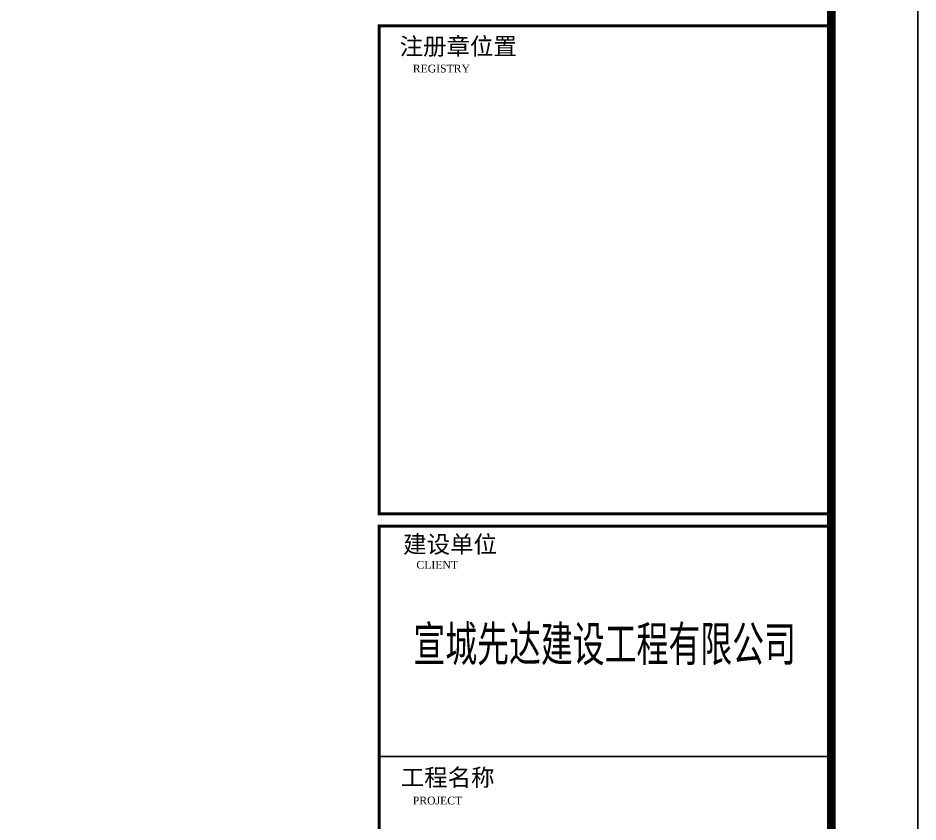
# Model space of a CAD drawing. Extents: x -3102990 to -851544, y -5293060 to -2540151.
# Drawn here: x -1696255 to -1685866, y -2651999 to -2642714 of the extents above; entities that cross this region are included whole.
import ezdxf

# ---------------------------------------------------------------- set-up
doc = ezdxf.new("R2010")
doc.units = 0
doc.header["$LTSCALE"] = 1000
doc.layers.get('0').update_dxf_attribs({"linetype": 'CONTINUOUS'})
for name, color, linetype in [('PUB_TEXT', 7, 'CONTINUOUS'), ('PUB_TITLE', 4, 'CONTINUOUS'), ('WIN', 3, 'CONTINUOUS')]:
    doc.layers.add(name, color=color, linetype=linetype)
doc.layers.add('yichutu', color=7, linetype='CONTINUOUS', true_color=0xffffff, plot=False)
doc.styles.add('GHF', font='times.ttf')
doc.styles.add('HZTXT', font='txt.shx', dxfattribs={"width": 0.7, "height": 300, "bigfont": 'hztxt.shx'})
doc.styles.add('STYLE1', font='simhei.ttf', dxfattribs={"width": 0.8})

# ---------------------------------------------------------------- blocks, each defined once
blk = doc.blocks.new('A$C16496DF1')
at = {"layer": 'PUB_TITLE', "color": 4}
blk.add_line((97879, 21662), (103100, 21662), dxfattribs=at)
at = {"layer": 'PUB_TITLE'}
blk.add_lwpolyline([(0, 0), (0, 42000), (104100, 42000), (104100, 0)], close=True, dxfattribs=at)
at = {"layer": 'PUB_TITLE', "const_width": 100}
blk.add_lwpolyline([(103100, 1000), (103100, 41000), (713, 41000), (713, 1000), (103100, 1000)], dxfattribs=at)
at = {"layer": 'PUB_TITLE', "color": 4, "const_width": 35.1}
for points in [[(97879, 30099), (103100, 30099), (103100, 24461), (97879, 24461)], [(97879, 24321), (103100, 24321), (103100, 13093), (97879, 13093)]]:
    blk.add_lwpolyline(points, close=True, dxfattribs=at)
at = {"layer": 'PUB_TEXT'}
for s, height, style, p in [('注册章位置', 198.6, 'STYLE1', (98116, 29762)), ('REGISTRY', 89.4, 'GHF', (98268, 29560)), ('建设单位', 198.6, 'STYLE1', (98157, 24012)), ('CLIENT', 89.4, 'GHF', (98310, 23829)), ('工程名称', 198.6, 'STYLE1', (98129, 21319)), ('PROJECT', 89.4, 'GHF', (98268, 21107))]:
    blk.add_text(s, height=height, dxfattribs=dict(at, style=style)).set_placement(p)
at = {"layer": 'WIN', "color": 6, "style": 'HZTXT', "width": 0.8}
blk.add_text('宣城先达建设工程有限公司', height=460, dxfattribs=at).set_placement((98275, 22715))
blk = doc.blocks.new('yct-1041-420-104100-42000-100-2006.0')
at = {"layer": 'yichutu', "color": 7, "true_color": 0xffffff}
blk.add_lwpolyline([(0, 0), (0, 42000), (104100, 42000), (104100, 0)], close=True, dxfattribs=at)

msp = doc.modelspace()

# ---------------------------------------------------------------- block references
at = {"ltscale": 1.5}
msp.add_blockref('A$C16496DF1', (-1789965.91, -2672902.4), dxfattribs=at)
at = {"layer": 'yichutu'}
msp.add_blockref('yct-1041-420-104100-42000-100-2006.0', (-1789965.91, -2672902.4), dxfattribs=at)

doc.saveas('drawing.dxf')
